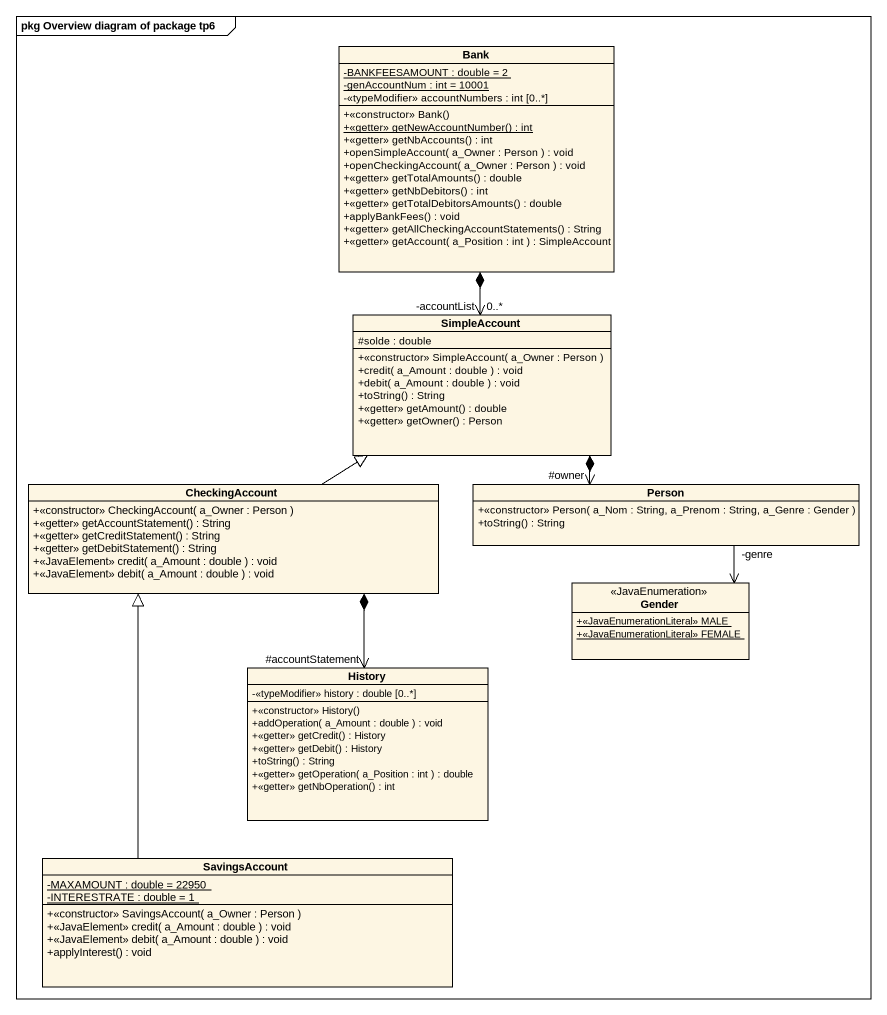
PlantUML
@startuml
mainframe pkg Overview diagram of package tp6
hide circle
hide empty members
skinparam classAttributeIconSize 0
class Bank {
  {static} -BANKFEESAMOUNT : double = 2
  {static} -genAccountNum : int = 10001
  -<<typeModifier>> accountNumbers : int [0..*]
  +<<constructor>> Bank()
  {static} +<<getter>> getNewAccountNumber() : int
  +<<getter>> getNbAccounts() : int
  +openSimpleAccount( a_Owner : Person ) : void
  +openCheckingAccount( a_Owner : Person ) : void
  +<<getter>> getTotalAmounts() : double
  +<<getter>> getNbDebitors() : int
  +<<getter>> getTotalDebitorsAmounts() : double
  +applyBankFees() : void
  +<<getter>> getAllCheckingAccountStatements() : String
  +<<getter>> getAccount( a_Position : int ) : SimpleAccount
}
class SimpleAccount {
  #solde : double
  +<<constructor>> SimpleAccount( a_Owner : Person )
  +credit( a_Amount : double ) : void
  +debit( a_Amount : double ) : void
  +toString() : String
  +<<getter>> getAmount() : double
  +<<getter>> getOwner() : Person
}
class CheckingAccount {
  +<<constructor>> CheckingAccount( a_Owner : Person )
  +<<getter>> getAccountStatement() : String
  +<<getter>> getCreditStatement() : String
  +<<getter>> getDebitStatement() : String
  +<<JavaElement>> credit( a_Amount : double ) : void
  +<<JavaElement>> debit( a_Amount : double ) : void
}
class "Person" as Person_ {
  +<<constructor>> Person( a_Nom : String, a_Prenom : String, a_Genre : Gender )
  +toString() : String
}
class Gender <<JavaEnumeration>> {
  {static} +<<JavaEnumerationLiteral>> MALE
  {static} +<<JavaEnumerationLiteral>> FEMALE
}
class History {
  -<<typeModifier>> history : double [0..*]
  +<<constructor>> History()
  +addOperation( a_Amount : double ) : void
  +<<getter>> getCredit() : History
  +<<getter>> getDebit() : History
  +toString() : String
  +<<getter>> getOperation( a_Position : int ) : double
  +<<getter>> getNbOperation() : int
}
class SavingsAccount {
  {static} -MAXAMOUNT : double = 22950
  {static} -INTERESTRATE : double = 1
  +<<constructor>> SavingsAccount( a_Owner : Person )
  +<<JavaElement>> credit( a_Amount : double ) : void
  +<<JavaElement>> debit( a_Amount : double ) : void
  +applyInterest() : void
}
SimpleAccount "-accountList\n0..*" <-up-* Bank
CheckingAccount -up-|> SimpleAccount
Person_ "#owner" <-up-* SimpleAccount
Gender "-genre" <-up- Person_
History "#accountStatement" <-up-* CheckingAccount
SavingsAccount -up-|> CheckingAccount
@enduml
